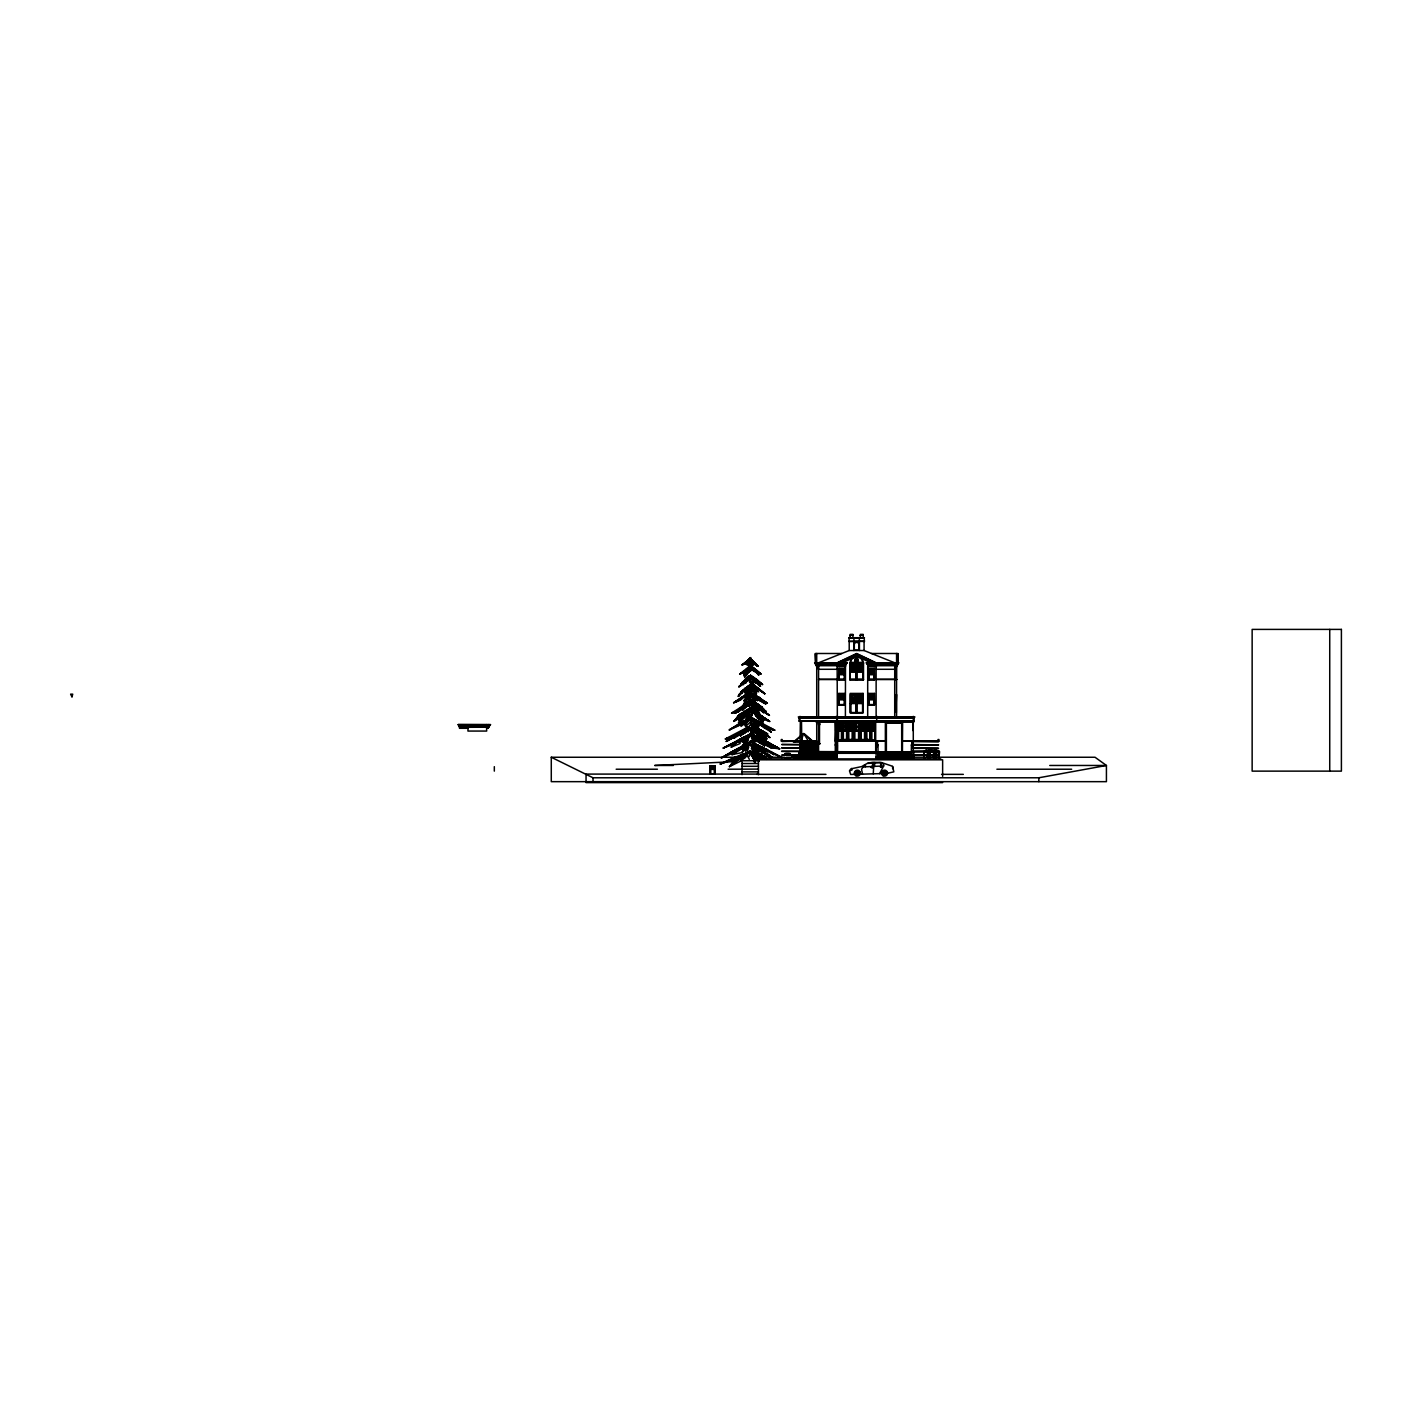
<?xml version="1.0" encoding="UTF-8"?>
<svg xmlns="http://www.w3.org/2000/svg" width="1412" height="1412" viewBox="0 0 1412 1412"><rect width="100%" height="100%" fill="white"/><g stroke="black" fill="none" stroke-linecap="round" stroke-linejoin="round"><path stroke-width="1.5" d="M859.114 697.563L859.308 695.092M860.667 697.563L860.667 695.092M860.843 697.563L860.843 695.092M929.202 757.82L929.325 750.602L929.767 756.073L928.725 755.879C927.666 748.872 930.332 753.884 929.802 757.626M934.126 750.549L934.921 756.55L934.232 750.302M934.868 756.55L934.938 755.367L935.979 758.526M934.673 755.879L935.521 755.967M934.868 755.438L935.909 755.967L935.309 752.225L934.126 752.314A7.642 1.094 -90 0 1 933.985 755.967L933.703 756.038M912.364 751.343L937.956 751.113L936.721 751.908L936.597 756.85A1.853 1.853 0 0 1 933.05 756.85C935.909 749.648 927.79 749.648 930.649 756.85A1.853 1.853 0 0 1 927.102 756.85C928.937 747.425 921.489 751.184 924.754 758.879M912.152 748.378L938.592 748.307L912.152 747.989M912.205 744.936L938.645 744.865L912.205 744.548M911.887 741.529L938.733 741.6L902.427 741.194M928.266 752.684L928.108 754.237L928.514 750.302M928.408 750.549L928.231 758.032L928.284 756.426M746.577 690.15L745.006 691.58L749.19 687.079L747.636 689.568L747.601 695.092L745.254 693.08L750.919 685.12L751.731 688.474L750.778 690.839L748.925 689.533L750.531 684.979L745.36 688.95L750.531 684.979M734.575 736.27L725.344 738.935L740.576 733.375L749.207 726.58L747.636 730.516L740.559 735.917L740.576 734.399L734.417 737.929L725.344 738.935L748.589 726.721L736.182 734.981L738.705 732.775L734.417 737.929M935.838 757.979L936.032 751.713A1.853 1.853 0 0 1 939.58 751.713L938.909 758.879L938.539 751.378L912.117 751.431M912.064 754.873L938.503 755.155L912.064 755.261M928.637 753.037L928.249 754.732M928.796 757.979L928.761 753.037M928.249 758.65L928.514 753.355L928.408 758.65M929.325 758.032L928.266 752.349M929.661 753.073L929.255 757.132L929.414 753.073L929.873 754.237M938.503 754.82L912.364 755.155M800.092 740.859L800.339 721.832L801.504 721.832L801.769 740.859M928.284 752.702L928.972 756.32M928.743 753.373L928.196 756.02L929.767 755.967M934.038 758.597L934.003 753.073L934.55 757.82M935.874 758.879L935.732 753.743M935.132 756.426L935.344 758.032L935.962 754.449M758.668 710.342L755.844 706.529L758.615 713.448L754.573 707.659L753.214 708.824L750.76 705.312L749.843 705.947L750.531 701.958L758.703 708.524L758.615 713.448L754.149 709.565L754.573 707.659L750.302 702.205L754.255 706.653L751.678 702.823M934.179 754.379L934.85 757.609L935.962 757.626L935.397 754.89M750.778 699.275L743.347 705.294L750.531 693.221L756.303 697.563L757.414 700.846L750.531 693.221L745.854 696.91L747.266 696.487L743.7 700.987L750.531 693.221L756.426 696.963L755.455 696.381M928.372 754.414L928.213 755.72M928.708 755.349L928.814 754.89M751.237 720.226L749.948 717.967M881.106 766.063L881.194 762.868M742.024 693.433L742.059 692.021M880.964 766.063L880.382 762.568L867.692 763.433M928.284 755.649L928.337 754.096M929.625 757.82L929.696 754.802M928.143 757.626L929.943 756.426L930.067 751.713A1.853 1.853 0 0 1 933.614 751.713L933.897 758.032L934.462 754.449M750.425 722.114L750.531 718.937L755.402 723.315L753.337 722.75L755.632 727.974L752.261 725.186L750.531 718.937L744.353 724.833L745.554 724.409L745.43 726.492L750.425 722.114L753.355 733.005L749.313 727.304L749.19 728.839L746.348 725.997M935.132 754.802L935.097 757.626M935.362 754.802L935.362 757.256M748.889 672.271L749.348 668.723L750.266 671.071L745.13 675.571L750.778 667.594L749.613 670.665L748.995 669.588L749.913 669.906M752.155 741.759L754.467 743.1L754.537 737.788L750.531 734.311L739.094 739.729C751.484 732.351 755.72 733.075 742.235 741.865L740.382 739.694L731.24 747.107L737.805 740.912L750.531 734.258L740.382 739.694L740.029 743.559L731.24 747.107L739.411 739.976L745.377 736.887L732.493 744.936L739.411 739.976M748.254 687.715L748.36 686.461L747.425 688.668L750.743 684.82L738.264 696.381L741 692.727M934.779 756.002L935.291 750.584M748.219 705.241L742.818 710.007L742.888 708.753L738.247 711.913L731.575 713.131L750.531 701.005L748.484 706.371L749.525 701.923M750.531 659.033L754.996 663.128C747.742 659.792 749.701 655.186 752.825 663.64L750.778 658.61L749.137 662.546L750.319 663.199L750.107 657.921M750.319 663.199L750.09 659.757L751.025 660.604M756.038 670.612L750.443 665.97L756.038 670.612L752.225 666.993M935.221 754.237L935.75 753.073L934.938 756.638M928.567 757.979L928.919 756.32M929.167 754.89L929.378 754.026L929.784 756.585M874.487 766.363L874.787 762.533M933.773 758.526L934.373 753.178M755.261 762.674L755.72 757.309L759.162 761.192L754.167 755.649M934.303 757.82L934.373 754.89M752.278 707.483L752.561 704.8M745.836 687.997L740.982 691.968L750.531 684.732L756.708 690.486L756.25 694.828L752.949 691.35L753.373 689.78L750.531 684.732L744.565 688.756L749.525 685.491M750.866 714.472L748.042 718.655L748.678 713.166L750.531 710.677L752.049 715.584L750.531 710.677L741.706 717.72L750.531 710.677M750.531 708.083L750.037 712.301L749.242 711.613L746.948 713.89L747.477 711.066L750.531 708.083L740.223 714.949M929.431 754.237L929.678 754.89M935.344 758.032L935.538 753.461M855.266 659.916L856.184 658.716M858.125 659.916L857.313 661.328L855.354 661.063L856.078 658.363L858.125 659.916L856.872 658.539M750.531 692.286L755.226 696.61L750.531 692.286L767.351 703.158L762.339 701.04L754.22 694.545L760.062 699.417M928.09 757.979L928.708 754.449M935.962 756.303L934.991 757.45M744.442 683.408L744.618 682.243M873.94 762.533L873.251 773.829M750.566 694.28L746.507 697.846L750.531 693.468L756.867 706.053L754.467 705.1L754.679 703.758M933.773 753.531L934.462 757.626M933.72 754.237L934.25 753.073M745.112 713.854C747.566 710.465 748.995 713.272 750.531 707.853L742.747 713.89L741.706 716.537L745.112 713.854L745.448 711.789M798.415 755.985L799.121 751.802M799.28 751.802L798.557 755.985L795.433 757.326L794.656 755.367M748.978 668.229L745.783 671.547L739.676 674.053L750.531 665.405L749.013 668.953L749.931 666.04M746.401 678.537L740.735 685.014L745.324 682.561L745.077 680.443L750.531 675.307L748.784 679.243L748.254 677.689L745.924 681.714L745.077 680.443L740.735 685.014L750.531 675.307L762.586 684.538C755.491 683.867 751.731 669.059 745.165 679.348L749.719 676.013M751.537 689.568L751.961 687.256M736.534 758.579L736.164 760.68L750.531 751.237L720.191 763.998L736.534 758.579L739.094 756.144L750.531 751.237L743.189 758.403L742.13 757.22M746.33 693.698L750.69 694.898L751.625 692.304L749.49 689.903L749.807 688.226M750.213 686.003L750.531 684.273L751.678 686.532L750.354 685.191M749.313 716.413L748.678 713.166L745.695 720.491L738.511 722.732L748.625 712.266M753.779 663.305L758.226 666.358L753.337 662.14L753.62 664.169L750.531 659.263L755.649 663.499L750.531 659.263L752.102 667.029L753.602 663.146L750.531 659.263L753.937 662.316L750.531 659.263L752.261 662.316M745.677 703.405L746.242 700.634M753.496 696.698L751.202 695.322L754.326 697.74L750.531 693.468L750.778 699.646L748.325 701.305L748.289 699.134L750.637 696.169L749.79 700.317L751.007 703.741L752.596 701.57M748.713 661.222L749.154 659.175M751.149 730.798L751.872 727.515M854.666 771.834L854.648 774.358M860.137 774.2L860.084 771.834M881.847 771.834L881.653 773.582M886.701 773.441L887.265 771.834M929.502 753.743L928.937 756.638M751.961 747.513L752.437 745.377L770.687 757.732L771.958 757.008L752.331 745.254M748.925 689.533L747.601 695.092L750.16 692.057L748.925 689.533L750.037 686.338M750.531 684.732L757.026 689.727L750.531 684.732L749.701 688.191L750.478 687.644L752.19 690.75L753.373 689.78L756.25 694.828L754.502 688.774L756.55 692.092M872.139 766.487L873.093 762.551M749.825 659.81L747.583 662.652L748.095 660.587M748.113 664.099L749.172 666.623L750.813 657.568L745.889 662.246L748.748 659.21L747.778 660.357C754.661 652.52 745.165 665.14 742.112 664.858L747.583 662.652M746.736 674.159L747.266 672.13L745.13 675.571M743.594 683.055L743.118 684.838L748.395 678.519L745.924 682.79C744.689 679.525 754.449 672.465 749.331 679.878L749.878 676.93M749.084 686.744L749.384 685.65M883.665 772.629L883.665 773.652M745.448 663.905L745.818 662.493M748.713 747.248L746.542 753.125L749.454 751.078M750.531 751.713L749.207 756.55L747.23 755.826L740.382 761.333L740.841 758.244L750.531 751.713L743.436 755.032M749.913 668.141L745.783 670.718L750.531 667.523L745.942 672.147L744.601 676.895L745.077 673.965M757.962 751.89L758.703 749.348M747.601 716.872L748.678 713.166L745.695 720.491L747.601 716.872L748.042 718.655M751.819 756.073L752.49 753.867L758.897 757.82L757.962 760.45L755.438 756.179L753.849 759.144L749.807 753.002M760.786 715.584L761.439 718.673L769.716 721.479L760.786 715.584L760.203 717.508L754.908 711.966L754.943 714.26L750.531 708.789L763.257 717.155L751.731 709.23L751.325 710.801M743.047 697.493L746.771 694.174L746.154 696.116L749.101 692.339L750.69 694.898M742.535 747.336L747.53 740.7L748.784 736.64L746.595 738.282M800.886 742.059L803.534 733.64M745.554 750.566L747.689 748.078L747.495 744.406L745.554 750.566L747.495 744.406L750.531 741.812L758.721 747.53L752.561 742.818L781.877 757.485L771.517 752.578M739.623 716.855L738.582 720.12L744.583 716.078M866.068 766.328L865.538 766.098M747.283 694.969L747.848 693.221M747.389 672.659L748.166 670.523M881.053 762.815L882.694 763.645A2.347 2.206 0 0 1 883.683 765.939L879.57 773.652M747.742 672.924L748.995 669.588M745.307 748.484L742.077 752.578L747.495 744.406L744 747.495L742.077 752.578L731.945 754.661C732.087 751.29 778.294 725.486 737.364 749.454L745.942 744.283L741.494 746.524M755.085 756.02L755.914 753.867L752.631 751.713L753.796 754.696L754.485 752.755L763.504 757.909L762.162 759.109L758.668 755.349M757.926 736.429L754.979 730.992L753.567 734.681L757.114 737.064M761.492 733.869L765.957 736.023L755.332 729.722L761.492 733.869L765.41 741.653L759.78 733.746L757.767 735.299L753.355 728.663L759.78 733.746L758.668 736.587L765.41 741.653L766.116 740.559L763.804 736.905M745.889 742.871L742.836 745.024L747.53 740.7L750.531 733.322L757.061 738.917L754.537 737.788M761.633 725.821L762.215 724.374L750.249 717.42L761.633 725.821L755.526 720.473M760.45 737.929L761.297 735.864M855.266 659.21L855.619 660.798M743.718 697.351L744.459 695.604M758.526 718.937L759.303 717.12M746.577 690.927L744.883 691.968L745.765 689.921M753.002 749.031L754.132 746.454M748.325 701.305L750.637 696.169M745.518 707.624L747.213 704.023M749.295 686.867L750.531 684.273L744.848 688.774L750.16 685.049M744.106 733.216L746.171 728.963M747.372 669.888L748.554 667.488M928.514 758.721L929.696 754.379M929.855 755.473L928.99 754.379L929.061 757.609M742.818 710.007L744.618 706.371M799.916 751.36L802.051 751.537M745.783 671.547L747.019 669.129M752.843 757.609L754.202 754.926M740.559 735.917L743.7 730.886L738.776 733.375M854.913 774.358L850.677 774.464L849.459 770.811L850.924 768.852L861.814 766.539L867.586 763.204L872.281 762.339L881.282 762.48L892.613 766.292L893.814 771.834L887.654 773.264M738.247 711.913L739.553 709.477M750.407 727.48L748.078 731.893L747.636 730.516M747.972 660.798L746.895 661.31L750.531 658.557L746.489 663.534L750.213 659.086M743.241 672.977L744.124 671.335M744.389 664.205L745.059 662.987M751.961 711.966L752.843 710.377L750.072 708.453L752.596 713.148L752.843 710.377L758.103 715.16L762.604 722.467L763.239 721.408L761.403 718.037M469.561 725.221L468.66 727.356M488.128 725.221L487.246 727.356M489.664 725.644L459.5 726.474L458.194 724.709M490.493 724.709L458.088 724.568L490.493 724.568L489.752 725.644L458.847 725.644M846.141 663.852L815.977 664.681L814.671 662.916M846.988 662.916L814.583 662.775L846.988 662.775L846.229 663.852L815.324 663.852M878.176 662.916L876.87 665.564M867.692 665.564L897.291 665.564L898.703 662.775L866.297 662.775L867.692 664.681L867.692 716.89M759.78 733.746L754.308 729.757L753.178 731.698L752.384 730.428M914.429 717.508L798.857 717.508M914.941 716.961L798.239 716.961M745.924 682.79L748.395 678.519M747.53 687.291L744.071 691.456L743.453 690.433L747.53 687.291L744.071 691.456M753.461 729.369L753.92 728.592L760.009 732.44L760.503 731.063L752.19 725.874M745.942 689.744L746.93 688.085M753.161 683.426L752.472 680.407L754.061 681.961L751.643 685.914L750.249 682.72L750.531 676.719L755.208 681.237L750.531 676.719L748.431 679.843L749.313 679.366L749.525 682.208L750.937 681.325L751.643 685.914L752.472 680.407L750.531 676.719M748.907 694.404L749.631 693.221M747.23 678.943L748.731 677.813L743.594 682.331L750.531 676.242L738.794 686.814L741.247 684.891M749.437 681.131L750.725 679.031M750.584 675.43L752.825 678.89L750.531 675.307L757.662 680.637L752.49 676.56M928.867 752.296L929.82 756.055L929.149 752.367M750.178 664.24L751.131 662.793L752.102 667.029L751.36 661.134M757.626 706.547L758.668 704.941L753.02 701.358L765.869 711.366L759.232 707.977L758.668 704.941M748.219 727.868L750.884 723.827M933.685 756.303L935.803 757.626L934.391 752.19M743.771 739.041L743.224 739.853L750.531 735.211L779.706 748.766L771.005 747.883L763.751 744.3L764.474 745.889L755.508 740.382L752.208 736.27M739.976 756.638L734.381 759.25L732.351 762.268L734.84 760.574L729.386 766.663L740.947 760.997L740.841 758.244L729.386 766.663L743.718 754.89M747.76 670.647L748.731 669.235M747.636 689.568L745.254 693.08L749.19 687.079L745.006 691.58M747.53 740.7L743.842 742.341L745.677 739.641M934.409 757.626L934.532 755.473M743.347 738.352L736.164 741.494L734.469 743.912L723.191 748.06L750.531 735.211L763.257 743.224L779.706 748.766L768.693 746.224L764.686 742.553L766.804 744.901L750.531 735.211L745.148 737.558M765.904 726.509L750.531 717.278L759.885 722.503L752.155 718.231L757.662 723.103L750.672 717.49L746.013 723.985L745.059 723.085L741.035 726.403L742.624 722.414L750.531 717.049L757.256 722.803L755.949 720.349L765.904 726.509L754.096 719.414L754.626 721.091M739.147 741.088L750.531 735.211L755.773 741.829L755.508 740.382M748.042 668.035L748.925 666.799M746.754 694.174L741.759 699.046L741.847 697.44L750.69 691.527M747.725 694.086L749.048 692.304M747.213 662.175L749.49 660.304L747.036 665.105L748.466 663.764M745.96 669.835L746.895 668.6M857.737 660.639L855.495 660.94M742.094 673.312L743.206 671.9M748.872 667.188L749.666 666.146M749.419 745.112L744.971 750.76L747.495 749.648M739.235 714.631L733.869 721.373L742.624 715.972L742.747 713.89L733.869 721.373L745.307 710.942L750.531 707.853L738.476 715.107L741.318 713.448M864.003 765.48L861.567 769.258L862.503 774.129M743.03 690.468L738.264 696.381L743.453 690.433M742.235 741.865L747.425 735.881M743.859 691.103L746.048 688.438M738.564 711.136L741.018 708.171M744.248 715.972L738.511 722.732L746.542 716.113M736.129 712.301L737.894 710.218M741.141 673.612L741.953 672.659M746.93 670.541L750.531 666.57M748.448 659.633L749.331 658.592M743.842 742.341L748.784 736.64M746.913 661.187L747.813 660.145M745.942 672.147L744.053 673.312L746.983 670.118M749.119 658.91L749.896 658.027M740.435 734.24L747.266 728.574M744.23 676.172L745.095 675.183M746.03 695.269L745.13 696.293L750.531 691.333L733.605 702.788L741.194 698.569L740.064 699.717L749.384 692.198M747.813 730.022L745.112 733.093L740.417 734.769M745.112 741.777L748.325 738.123M750.39 702.029L751.678 700.599M892.613 766.539L892.649 768.71M746.489 663.534L749.49 660.304M739.129 723.65L729.263 729.951L750.531 717.525L745.059 723.085M731.522 738.247L733.816 735.846M747.372 680.99L749.101 679.19M742.977 715.549L738.582 720.12L743.577 712.848L740.929 715.513M734.328 712.636L735.67 711.26M796.95 758.879L799.88 756.055M739.094 718.479L741.088 716.466M741.847 684.132L743.083 682.878M744.653 681.431L738.794 686.814L745.642 681.449M856.872 772.258L856.872 774.023M739.058 749.666L744.265 747.76L750.531 742.994L736.711 749.543L732.969 752.596L741.512 747.266M747.778 703L745.818 704.923L750.531 701.005L741.494 709.353L742.941 708.453M742.271 707.447L744.265 705.541M794.444 742.059L803.322 733.64L793.385 742.059L817.301 742.077M738.652 695.481L739.976 694.245M747.336 703.688L749.066 702.082M743.594 682.331L747.848 678.572M741.194 731.963L734.664 737.152M745.448 671.724L748.519 669.553L743.683 675.13L745.554 673.559M729.069 738.511L730.816 736.94M744.883 691.968L748.342 688.897L748.607 691.615M740.064 699.717L743.859 696.363M743.965 682.031L746.683 679.613M736.87 701.552L739.464 699.293M746.454 704.041L738.758 710.36L731.575 713.131L742.941 707.906L739.553 710.536L735.299 713.148L750.531 700.299L749.137 705.576L745.712 706.741M747.848 743.224L750.602 740.859M740.823 684.538L742.077 683.461M747.601 743.4L731.945 754.661L744 747.495M740.576 686.003L743.471 683.514M744.053 673.312L748.519 669.553M740.876 684.22L742.8 682.614M741.6 692.233L739.235 694.21L747.248 687.238L743.259 689.974M747.266 664.028L748.325 663.163M730.18 744.601L738.352 740.206L731.857 744.53L735.511 742.8M744 730.11L746.877 727.762M740.718 692.639L742.324 691.35M735.828 701.958L738.247 700.017M741.706 717.72L747.495 713.095L744.353 714.931M739.323 732.916L742.253 730.604M740.947 683.849L743.33 681.996M734.946 702.276L736.605 700.987M744.424 673.877L745.748 672.853M742.235 682.261L745.783 679.507M744.318 680.39L747.866 677.672M735.564 719.255L739.641 716.113M753.796 712.848L756.338 716.519L758.103 715.16L757.079 717.684L762.604 722.467L759.55 715.249L750.531 708.312L759.727 713.307L757.414 712.336M742.553 706L735.299 713.148L750.531 700.299L742.553 706L745.642 704.058M750.531 742.994L733.428 751.096L748.819 743.912M748.289 678.06L749.578 677.089M730.692 739.164L735.193 735.758L726.227 741.424L735.281 736.534M740.982 691.968L747.248 687.238M754.979 730.992L752.261 733.022L749.843 730.11M732.987 728.257L735.97 726.174M736.693 726.58L742.624 722.414L729.263 729.951L741.035 724.621M741 714.472L745.571 711.277M737.894 740.47L745.377 736.887L734.24 742.941L741.882 738.441M737.805 716.431L743.506 712.583M745.377 698.569L748.113 696.751M737.399 716.625L742.235 713.431M737.364 749.454L740.912 747.16M735.193 735.67L726.227 741.424L735.158 736.693M730.957 764.333L736.605 760.733M736.693 734.805L744 730.18M737.135 734.328L733.869 736.27L737.364 734.364M738.617 742.13L750.531 735.211M750.037 734.505L747.301 736.076L750.531 733.322L778.436 748.078L765.392 742.341L763.839 739.835L750.531 733.322L750.549 736.623M734.187 750.513L721.303 757.909L735.423 752.172L736.711 749.543L721.303 757.909L742.059 746.207M734.24 742.941L737.805 740.912M741.406 724.127L747.266 720.844M725.344 755.579L731.751 752.014M730.745 752.49L738.776 748.06M726.703 746.313L730.798 744.124M733.04 761.227L741.459 756.744M739.306 723.526L750.531 717.525M742.253 721.92L743.647 721.179M725.38 762.286L729.686 760.062M730.516 760.574L750.531 751.237M736.164 741.494L723.191 748.06L734.258 742.571M740.382 739.694L746.348 736.764L747.23 738.935M837.139 662.775L856.643 653.491L876.128 662.775M837.898 662.775L856.643 653.862L875.387 662.775M840.052 662.775L856.643 654.886L873.216 662.775M840.811 662.775L856.643 655.239L872.457 662.775M842.54 662.775L856.643 656.068L870.745 662.775M733.075 759.868L734.381 759.25M734.717 757.467L742.447 754.326M818.572 662.775L849.212 650.526L864.073 650.526L894.714 662.775L894.714 716.872M735.193 742.041L743.736 738.705M737.117 758.015L745.518 754.802M929.784 755.985L929.255 754.926M551.28 757.256L593.022 777.783L1038.844 777.783L1106.426 765.463L1106.426 781.666L551.28 781.666L551.28 757.256L736.676 757.256M850.006 770.599L851.948 769.999L851.665 768.393M732.722 761.703L654.709 765.463L673.365 765.463M862.661 766.945L883.683 765.939M859.149 774.235L882.465 773.564M864.444 637.712L848.841 637.712L864.444 637.995M864.444 641.154L848.841 641.419L864.444 641.419L864.162 637.712M841.781 653.491L815.324 653.491L815.324 662.775M871.486 653.491L897.961 653.491L897.961 662.775M815.324 653.862L815.783 662.775M897.961 653.862L897.485 662.775M849.759 663.146L863.509 663.146M866.297 662.916L898.703 662.916M815.006 663.428L846.653 663.34M866.721 663.428L898.279 663.428M849.953 663.887L863.314 663.887M867.039 663.852L897.944 663.852M815.659 664.275L845.912 664.275M867.374 664.275L897.626 664.275M867.692 664.681L897.291 664.681M815.977 665.387L845.576 665.387M867.692 665.387L897.291 665.387M845.576 665.564L815.977 665.564L816.065 664.681M816.542 666.499L818.395 666.499M845.576 666.499L836.963 666.499L836.963 665.564M867.692 666.499L876.305 666.499L876.305 665.564M894.89 666.499L896.744 666.499M868.521 668.353L874.469 668.353L874.646 679.86L868.345 679.86L868.521 668.353L868.715 679.86M850.695 668.97L855.531 668.97M857.755 668.97L862.573 668.97M837.139 669.288L818.395 669.288L818.395 665.564M850.695 669.164L855.531 669.164M857.755 669.164L862.573 669.164M876.128 669.288L894.89 669.288L894.89 665.564M838.993 669.464L844.57 669.464M868.715 669.464L874.275 669.464M849.953 671.883L856.078 671.883M857.19 671.883L863.314 671.883M895.826 671.883L896.849 662.775M839.558 672.677L844.005 672.677M869.262 672.677L873.728 672.677M839.558 672.871L844.005 672.871M869.262 672.871L873.728 672.871M838.993 674.671L844.57 674.671M868.715 674.671L874.275 674.671M818.572 679.313L837.139 679.313M850.324 679.313L855.901 679.313L855.901 671.883M857.384 679.313L862.944 679.313L862.944 671.883M876.128 679.313L894.714 679.313M818.572 679.49L837.139 679.49M838.622 679.49L844.941 679.49M849.759 679.49L863.509 679.49M868.345 679.49L874.646 679.49M876.128 679.49L894.714 679.49M895.455 679.49L896.938 679.49L895.455 679.86M838.816 693.416L844.817 693.416L844.941 704.941L838.622 704.941L838.816 693.416L838.993 704.941M838.993 694.527L844.57 694.527L844.57 704.941M896.567 694.527L896.196 703.547M850.959 694.986L855.637 694.986L855.637 703.105L850.959 703.105L850.959 694.986L850.959 703.105M839.558 696.328L844.005 696.328M869.262 696.328L873.728 696.328M839.558 696.522L844.005 696.522M869.262 696.522L873.728 696.522M71.994 696.751L72.736 694.157L70.6 694.157L71.994 696.928M851.136 697.616L855.443 697.81M838.993 699.734L844.57 699.734M868.715 699.734L874.275 699.734M851.136 700.458L855.443 700.264M857.755 700.511L862.202 700.317M850.501 703.547L856.078 703.547M857.19 703.547L862.767 703.547M838.622 704.57L844.941 704.57M868.345 704.57L874.646 704.57M799.192 718.214L914.093 718.214M799.192 721.002L914.093 721.002M914.199 721.267L799.068 721.267L799.192 717.931M800.163 721.461L801.681 721.461M835.092 722.397L836.451 722.397M838.904 722.573L841.464 722.573M846.335 722.573L846.423 730.657L843.158 730.657L843.158 722.573L846.635 722.573M848.594 722.573L852.407 722.573M866.633 722.573L870.11 722.573L870.11 730.657L866.633 730.657M871.822 722.573L874.363 722.573M885.465 722.397L902.427 722.397M913.087 722.573L913.087 730.657M841.34 722.767L839.169 722.767L839.169 730.463L841.34 730.463M843.423 722.767L846.476 722.767M848.824 722.767L852.23 722.767M858.355 722.767L854.913 722.767L854.913 730.463L858.355 730.463M861.055 722.767L864.444 722.767L864.338 730.463L860.879 730.463M866.792 722.767L869.845 722.767M871.945 722.767L874.099 722.767L874.099 730.463L871.945 730.463M819.878 723.879L818.201 723.879L819.878 724.056M458.512 725.221L490.176 725.133M818.572 725.168L819.507 725.168M459.165 726.05L489.417 726.05M839.169 726.527L841.34 726.527M843.423 726.527L846.476 726.527M848.824 726.527L852.23 726.527M854.913 726.527L858.355 726.527M861.055 726.527L864.444 726.527M866.792 726.527L869.845 726.527M871.945 726.527L874.099 726.527M839.169 726.703L841.34 726.703M843.423 726.703L846.476 726.703M848.824 726.703L852.23 726.703M854.913 726.703L858.355 726.703M861.055 726.703L864.444 726.703M866.792 726.703L869.845 726.703M871.945 726.703L874.099 726.703M459.5 727.162L489.099 727.162L459.5 727.356M468.113 728.292L459.5 728.292L459.588 726.474M486.681 728.292L488.534 727.356M843.264 730.463L846.476 730.463M848.647 730.463L852.23 730.463M866.633 730.463L869.845 730.463M838.904 730.657L841.464 730.657M848.594 730.657L852.407 730.657M871.822 730.657L874.363 730.657L874.222 722.573M841.834 731.028L838.675 731.028L838.675 722.203L838.534 739.853L841.834 739.853M842.858 731.028L846.953 731.028M848.241 731.028L852.76 731.028M854.366 731.028L858.92 731.028M860.508 731.028L865.026 731.028M870.41 731.028L866.333 731.028L866.438 739.853L870.516 739.853L870.41 722.203M871.451 731.028L874.593 731.028M803.163 733.64L804.081 733.64M818.766 734.558L819.313 743.559M781.207 739.517L782.266 739.517M846.635 739.482L843.37 739.482L843.37 731.028M852.407 739.482L848.7 739.482L848.7 731.028M866.633 739.482L869.898 739.482L869.898 731.028M937.939 739.517L939.015 739.517M835.286 739.853L836.028 722.203M846.953 739.853L842.752 739.853L842.858 722.203M871.451 739.853L874.752 739.853L874.752 722.203M885.642 740.735L834.827 740.735L885.642 741.194M902.427 740.735L913.74 741.194M780.836 740.859L816.524 741.106M912.24 741.106L939.386 740.859M795.027 741.212L781.966 741.547M799.81 741.141L802.051 741.141M810.259 741.212L816.789 741.212M816.789 741.6L781.736 741.159M835.745 741.529L836.681 741.529M876.605 741.529L877.523 741.529M800.463 741.882L817.301 741.706M836.31 741.847L836.486 755.243M877.152 741.847L876.976 746.877M912.258 741.847L912.434 746.877M819.878 743.559L818.201 743.93L819.878 743.93M816.56 744.512L781.701 744.512L816.56 744.901M799.81 744.954L802.051 745.236M835.092 744.954L837.334 745.236M875.952 744.954L878.176 745.236M911.234 744.954L913.458 745.236M801.398 745.889L800.463 746.048L800.463 741.371M835.745 745.889L836.681 746.048L836.681 741.371M876.605 745.889L877.523 746.048L877.523 741.371M911.887 745.889L912.805 746.048L912.805 741.371M816.56 747.936L781.648 747.919L816.56 748.325M928.496 750.196L930.031 750.196M934.497 750.196L936.015 750.196M925.813 750.302L936.968 750.302M800.657 750.796L800.657 755.243M817.301 750.796L801.681 750.796L817.301 750.99M925.813 750.549L936.968 750.549M781.613 751.325L816.56 751.343M876.217 751.908L781.613 751.378M877.682 751.908L911.269 751.908M912.117 751.819L938.539 751.819M799.81 752.102L876.217 752.102M878.37 752.102L911.269 752.102M785.107 753.426L790.085 753.426M799.81 753.302L876.128 753.302M878.035 753.302L911.375 753.302M934.197 753.355L934.532 756.585M786.043 753.602L789.149 753.602M799.81 753.496L837.334 753.496M878.035 753.496L911.375 753.496M784.79 753.92L790.402 753.92M800.004 754.237L837.139 754.237M878.317 754.237L911.093 754.237M784.79 754.502L790.402 754.502M799.157 754.767L781.736 755.085L799.157 755.155M799.81 754.696L837.334 754.89M878.035 754.696L911.375 754.696M791.567 755.367L800.269 755.367M791.567 755.967L837.334 756.091M878.035 756.091L911.375 756.091M934.673 755.985L935.909 755.967M799.81 756.285L837.334 756.285M878.035 756.285L911.375 756.285M936.032 756.585L935.909 755.649M760.715 757.256L765.075 757.256M769.452 757.256L784.737 757.256M786.219 757.291L797.851 757.256M799.81 757.203L802.051 757.203M835.092 757.203L837.334 757.203M875.952 757.203L878.176 757.203M911.234 757.203L1095.041 757.256L1106.426 765.463L1049.751 765.463M795.433 757.326L794.885 755.967M837.334 757.485L799.439 757.326L799.121 755.967M875.952 757.485L913.458 757.485M799.81 757.679L837.334 757.679M875.952 757.679L913.458 757.203M928.655 757.626L928.355 754.714L928.249 756.461M785.354 758.332L789.837 758.332M928.567 758.368L928.231 754.026M786.219 758.491L789.149 758.491M760.309 758.879L940.78 758.879M758.862 760.733L742.041 760.733L742.041 774.658M742.041 763.521L758.438 763.521M710.395 774.147L710.395 765.692L714.631 765.798L714.631 774.147M710.395 765.851L714.631 765.851M742.041 766.31L758.438 766.31M710.395 767.21L714.631 767.21M710.395 767.881L714.631 767.881M616.162 769.222L657.427 769.222M728.115 769.222L758.438 769.099M996.89 769.222L1071.673 769.222M742.041 771.87L758.438 771.87M758.05 774.094L586.051 774.094L586.051 782.601L942.634 782.601M756.867 774.358L825.967 774.358M941.557 774.358L963.337 774.358M934.126 752.19L934.391 752.331A7.642 1.094 90 0 1 934.232 755.967L933.897 754.026L934.144 756.038M756.55 721.814L764.898 727.039L763.486 725.609L769.646 729.051L774.782 730.145L750.531 717.049L762.515 724.638L774.782 730.145L764.986 727.392L762.833 724.091L763.433 726.156L755.949 720.349L769.063 729.369L765.286 726.721M884.547 772.117L885.571 773.141L884.036 774.023M928.708 757.45L927.666 751.713A1.853 1.853 0 0 0 924.119 751.713L924.048 758.879M761.209 755.138L766.257 757.75L757.026 753.867L767.616 759.109L752.49 751.537L764.598 756.32L751.89 750.919M751.908 670.135L750.266 671.071M750.531 717.755L758.35 722.873L750.531 717.755L758.491 727.939L752.543 720.314L758.862 726.05L756.479 724.162M756.108 747.566L758.297 748.395L752.084 744.636M758.597 754.908L755.685 749.948L759.338 751.431L754.767 747.866M752.278 752.772L760.697 757.344L752.137 752.261M762.674 711.189L769.434 715.39L750.531 701.958L769.434 715.39L753.496 703.917M758.262 745.942L755.508 744.036L781.877 757.485L753.178 742.994L755.702 744.618M760.538 749.49L763.786 751.007L751.837 744.706M757.026 753.867L766.928 758.632M752.737 699.611L755.085 700.74L751.766 696.222L756.867 706.053L750.778 699.646M757.397 707.024L758.95 707.783L750.531 701.958L761.315 710.077L758.703 708.524M757.679 746.366L767.757 751.749L765.869 749.401M753.69 728.31L757.132 729.986M763.698 731.575L756.973 728.257L767.846 733.975L752.19 725.662M758.403 736.57L765.092 741.318L759.974 739.659L750.531 733.322L778.436 748.078L772.788 745.095M752.419 753.743L761.262 758.103M756.761 756.25L762.356 759.038M752.014 753.231L762.992 758.756M753.337 727.657L761.315 732.528M752.296 742.871L768.357 750.955L766.91 749.225M763.257 717.155L759.55 715.249M756.514 747.725L765.18 752.278M761.156 750.513L769.84 755.067M766.134 753.937L771.958 757.008M764.616 740.753L770.228 743.736L767.493 742.094M759.444 697.157L761.368 699.946L767.351 703.158L753.249 693.733M756.691 755.561L755.914 753.867L763.504 757.909M768.357 750.955L757.803 745.148M754.026 726.756L762.798 731.54L761.315 730.586M757.45 699.417L765.939 704.076L756.303 697.563L760.574 701.129M761.121 746.63L767.846 750.372M763.045 748.978L757.238 745.13L774.041 754.802L770.652 751.819M753.602 663.146L753.461 662.157L755.42 664.434M760.468 714.719L754.485 711.348L764.157 719.908L760.468 717.402M767.069 754.714L771.552 757.256M750.531 752.649L761.615 759.038M764.598 718.32L750.531 708.789L769.716 721.479L761.35 716.06M768.357 755.791L771.217 757.45M754.52 755.191L759.268 757.962L757.503 755.967M762.092 735.034L765.216 736.87M758.244 704.464L756.497 703.423L762.268 707.43L754.432 702.223L765.869 711.366L754.432 702.223L762.268 707.43M765.957 736.023L755.332 729.722L763.31 734.752L767.14 738.97L762.674 736.199M750.531 744.159L770.687 757.732L761.527 755.402L762.198 751.572L760.168 754.043L755.773 749.737L755.349 747.672L754.026 750.549L749.878 744.495M752.949 701.27L759.55 705.294M754.573 695.657L757.52 697.422M768.34 742.288L774.094 745.783M758.809 698.64L760.556 699.717L750.531 693.221L752.684 696.857M757.238 745.13L767.757 751.749M756.708 690.486L758.756 691.774L755.791 689.127M760.009 716.325L762.604 717.967M754.661 695.922L758.615 698.446M750.531 682.614L764.739 693.769L750.531 682.614L757.979 688.562L754.643 685.244M761.562 738.388L768.322 742.712M753.461 668.688L752.949 667.576L760.927 674.106L750.531 665.864M770.37 728.168L772.664 729.704M754.061 681.961L755.773 683.126L753.99 680.708M749.49 689.903L751.643 691.35L751.431 689.797M766.698 719.538L768.869 720.985M765.057 718.461L768.322 720.667M750.884 694.457L752.649 695.657M752.896 696.063L757.185 698.993M763.857 717.684L767.669 720.297M751.961 709.759L758.844 714.525M764.016 725.591L766.539 727.339M751.661 723.015L754.785 725.186M755.438 705.4L761.033 709.301M767.952 727.092L771.27 729.404M773.794 746.771L776.123 748.395M756.002 680.054L757.75 681.396L750.531 676.013L760.503 686.144L757.309 681.078M766.557 734.099L760.468 729.81L769.84 737.541L760.997 733.375L760.503 731.063L769.84 737.541L764.651 732.104M765.127 733.658L768.199 735.811M776.123 754.59L778.647 756.391M753.408 668.37L756.92 671.212L752.914 667.594L760.927 674.106L756.091 669.641M751.678 683.743L764.739 693.769L757.767 688.209M754.89 704.87L761.439 709.724L760.274 708.471M754.026 705.753L759.727 710.324L759.25 708.542M756.814 706.247L761.439 709.724M752.102 703L753.832 704.288M756.444 681.308L753.02 677.248L756.444 681.308L753.02 677.248L762.586 684.538L756.938 679.507M768.199 729.298L771.27 731.998L762.868 727.056L762.215 724.374L771.27 731.998L762.727 724.48M759.903 698.605L754.449 694.492L755.808 696.081M750.531 676.013L760.503 686.144L755.191 681.996L753.584 678.995M752.737 678.113L758.156 682.437M759.197 737.558L762.286 739.923M753.443 661.469L752.19 660.516L754.996 663.128M770.546 745.677L773.776 748.166M753.214 668.917L756.108 671.177M750.531 666.817L757.767 672.5L750.531 666.817L754.573 671.706L751.731 669.588L750.531 666.817L757.344 672.783M752.614 661.045L758.226 666.358L751.625 660.022M753.849 701.34L755.791 702.894M766.169 726.28L769.646 729.051M764.016 738.864L766.116 740.559M757.662 680.637L753.408 677.195L754.785 678.484M759.85 722.962L764.898 727.039M755.773 720.367L760.733 724.427M754.573 755.632L757.873 758.332M761.103 700.811L763.239 702.594M758.95 705.047L763.839 709.159L759.885 705.753M813.894 742.059L803.993 733.64L812.835 742.059M752.861 736.411L755.243 738.458M751.731 688.474L750.037 687.044L750.778 690.839M758.615 697.863L762.339 701.04L758.491 697.228M766.257 727.392L770.37 730.922M757.097 708.012L754.343 704.835L763.804 712.936L762.286 710.589M760.433 740.347L763.221 742.783M759.638 689.48L762.551 692.021M750.054 660.339L751.113 661.275M755.296 669.729L752.914 667.594L756.92 671.212M761.509 719.873L763.239 721.408M757.962 721.885L761.827 725.327M754.626 704.976L758.05 708.065M758.862 726.05L752.543 720.314L758.491 727.939M756.232 686.585L759.638 689.691M751.572 661.081L753.69 663.04M754.89 737.47L757.556 739.941M752.014 662.352L751.749 660.534L757.273 666.164L752.772 662.669M768.252 750.619L770.334 752.578M757.079 682.243L759.497 684.555M770.917 751.431L773.282 753.69M751.308 748.678L758.173 755.243M751.837 737.876L754.414 740.382M935.521 753.073L936.138 754.802M755.879 670.065L758.226 672.412L755.685 669.641M754.343 704.835L759.727 710.324M756.761 672.553L758.032 673.895M762.727 710.324L764.333 712.019M768.181 744.883L771.005 747.883M755.914 753.867L760.062 758.262M755.72 680.019L758.191 682.667L755.897 679.507M753.673 687.362L756.214 690.097M765.781 712.919L767.122 714.366M760.433 741.459L764.474 745.889M755.773 664.24L756.814 665.387M749.137 663.64L749.966 664.558M754.979 685.897L756.444 687.538M756.091 738.723L759.991 743.136M755.685 749.948L757.909 752.49M749.137 662.546L750.231 663.834L749.172 666.623L748.166 662.546M765.392 758.138L766.398 759.356M754.132 662.316L757.273 666.164L754.696 662.846M751.466 662.069L753.196 664.187M754.785 670.118L758.756 675.024L754.82 670.929L758.756 675.024L756.514 671.477M757.767 735.299L754.308 729.757M752.19 702.117L754.467 705.1M792.679 755.967L794.885 758.879M792.538 755.967L794.744 758.879M755.949 721.708L757.45 723.703M752.119 697.457L754.273 700.352M757.22 709.971L758.65 711.895M751.766 696.222L755.085 700.74M929.414 753.302L929.573 756.038L929.431 753.461M928.319 753.302L928.549 754.237M755.526 727.939L757.697 730.975M752.543 718.196L753.814 720.049M759.144 721.991L760.574 724.179M755.367 691.792L756.408 693.451M803.816 733.64L808.952 742.059M756.303 731.204L758.456 734.769M751.537 738.229L754.467 743.1M835.427 663.428L836.398 665.564M816.948 663.428L817.83 665.564M760.768 709.565L761.615 711.101M747.725 756.444L749.313 759.321M754.326 719.22L755.544 721.426M754.52 713.095L756.338 716.519M752.437 718.426L753.161 719.873M913.37 751.36L913.458 753.496M751.731 664.046L752.578 665.811M752.667 668.864L753.567 670.735M746.154 673.418L746.666 674.495M752.596 679.101L753.69 681.608M935.344 754.026L935.309 758.332M864.568 765.127L865.185 766.822M798.945 755.967L799.951 758.879L799.81 740.859M798.115 755.967L799.121 758.879M752.825 663.64L751.749 660.534L753.973 664.681L753.161 662.299M748.837 676.895L749.295 678.289M757.361 732.987L758.385 736.499M753.002 756.903L754.573 762.568M836.698 717.931L836.292 716.361M752.067 683.161L752.402 684.661M928.249 758.879L928.108 757.82M764.651 726.421L765.075 728.363M752.208 709.901L752.561 711.648M746.701 678.907L746.966 680.319M748.183 697.51L748.801 700.881M934.479 753.531L934.638 754.802M744.212 755.967L744.601 758.42M757.714 713.554L758.032 715.602M749.631 676.154L749.807 677.336M935.538 756.126L934.868 752.225L935.326 756.055M749.719 661.151L749.913 662.987M748.113 696.998L748.289 699.134M935.662 756.144L935.697 758.721M753.69 710.889L753.743 712.954M754.873 723.35L754.908 728.486M862.573 703.547L862.573 712.354M850.695 703.547L850.695 712.354M1329.733 629.399L1329.733 771.128M1038.844 777.783L1038.844 781.666M942.634 776.388L942.634 759.815L758.438 759.815L758.438 774.658M928.637 755.614L928.849 757.626M914.093 717.931L914.093 721.144M913.74 721.267L913.74 722.203L816.242 722.203L816.242 721.267M913.652 751.731L913.652 758.879M913.282 716.361L913.282 758.879M912.258 741.706L912.258 746.877M911.887 741.371L911.887 746.048M911.411 744.954L911.234 757.485M902.621 722.203L902.427 751.908M901.686 751.908L901.686 723.138L886.383 723.138L886.383 751.908M896.567 653.491L896.567 662.775M896.567 663.887L896.567 716.943M896.373 663.887L896.373 679.86M896.373 694.527L896.373 712.548M885.642 722.203L885.642 751.908M885.465 722.203L885.465 751.908M877.999 744.954L877.999 757.485M877.152 741.706L877.152 746.877M876.976 716.361L876.587 721.267M876.605 741.371L876.605 746.048M876.128 664.84L876.128 716.89M876.128 744.954L876.128 758.879M875.687 721.267L875.687 751.908M874.275 668.353L874.275 679.86M874.275 704.941L874.275 694.527L868.715 694.527L868.715 704.941M874.099 674.671L874.099 679.313L868.892 679.313L868.892 674.671M874.099 699.734L874.099 704.376M873.728 674.106L873.728 670.029L869.262 670.029L869.262 674.106M872.175 670.029L872.369 674.106M872.175 695.092L872.175 699.169M871.875 722.203L871.875 739.853M871.733 722.203L871.733 731.028M870.816 670.029L870.622 674.106M870.622 695.092L870.816 699.169M870.216 731.028L870.216 739.853M870.004 722.573L870.004 730.657M868.892 699.734L868.892 704.376M868.433 665.564L868.433 666.499M868.504 722.767L868.504 730.463M866.95 722.573L866.844 730.657M866.739 722.203L866.739 739.853M864.921 739.853L865.026 722.203L865.079 739.853L860.508 739.853L860.508 722.203M864.515 731.028L864.568 739.482L860.879 739.482L860.932 731.028M864.073 641.419L864.073 650.526M863.509 637.995L860.173 637.712M863.226 637.995L863.138 634.376L860.349 634.376L860.349 637.712M863.138 663.146L863.138 662.775A6.495 6.495 0 0 0 856.643 656.28A6.495 6.495 0 0 0 850.148 662.775L850.148 663.146M863.138 663.887L863.138 679.86M862.785 722.767L862.714 730.463L862.608 722.767M861.091 664.452L861.091 671.318M860.914 664.452L860.914 671.318M860.843 697.757L860.667 702.982M860.685 722.203L860.738 739.853M859.326 637.712L859.326 641.154M859.431 641.419L859.431 650.526M859.431 664.452L859.237 671.318M859.308 697.757L859.308 702.982M859.114 697.757L859.114 702.982M858.92 722.203L858.92 739.853L854.366 739.853L854.366 722.203M858.549 731.028L858.549 739.482L854.737 739.482L854.737 731.028M857.19 663.887L857.19 679.86M857.19 694.527L857.19 712.548M856.537 722.767L856.537 730.463M856.078 663.887L856.078 679.86M856.078 694.527L856.078 712.548M855.884 703.547L855.884 712.354M855.443 695.163L855.443 702.911M853.942 637.712L853.942 641.154M854.031 664.452L854.031 671.318M854.136 695.163L853.942 702.911M853.854 641.419L853.854 650.526M853.854 664.452L853.854 671.318M853.113 637.712L849.759 637.995M852.919 637.712L852.919 634.376L850.148 634.376L850.042 637.995M852.76 722.203L852.76 739.853L848.188 739.853L848.241 722.203L848.4 739.853M852.46 695.163L852.46 702.911M852.548 722.203L852.548 739.853M852.371 664.452L852.371 671.318M852.248 722.573L852.301 730.657M852.354 731.028L852.354 739.482M850.677 722.767L850.677 730.463M850.501 722.767L850.501 730.463M850.148 663.887L850.148 679.86M849.212 641.419L849.212 650.526M849.124 637.712L849.124 641.154M848.93 722.767L848.93 730.463M848.753 722.573L848.753 730.657M846.847 731.028L846.847 739.853M846.635 722.203L846.529 739.853M845.488 664.681L845.4 716.89M844.853 665.564L844.853 666.499M844.782 722.767L844.923 730.463M844.57 668.353L844.57 679.86M844.376 674.671L844.376 679.313L839.187 679.313L839.187 674.671M844.376 699.734L844.376 704.376M844.005 674.106L844.005 670.029L839.558 670.029L839.558 674.106M843.264 722.573L843.264 730.657M843.07 731.028L843.07 739.853M842.646 670.029L842.646 674.106M842.646 695.092L842.47 699.169M841.552 731.028L841.552 722.203L841.393 739.853M840.917 670.029L841.093 674.106M841.093 695.092L840.917 699.169M840.193 722.767L840.317 730.463M839.187 699.734L839.187 704.376M838.993 668.353L838.993 679.86M839.063 722.573L839.063 730.657M837.581 721.267L837.581 751.908M837.139 664.84L837.369 722.203M837.334 744.954L837.139 758.879M836.751 717.931L836.698 721.267M836.451 722.203L836.486 755.42M835.657 722.573L835.657 730.657M835.833 739.853L835.463 722.203M835.745 741.371L835.745 746.048M835.286 721.267L835.286 757.485M834.827 721.267L834.827 722.203M819.507 724.056L819.507 743.93M818.942 725.168L818.942 734.558M818.572 664.84L818.572 716.872M818.572 721.267L818.572 751.908M818.113 721.267L818.113 722.203M816.807 742.165L816.807 750.707M816.718 653.491L816.718 716.943M816.718 721.267L816.718 751.908M815.695 742.165L815.871 750.707M814.759 742.165L814.759 750.707M814.018 742.165L814.018 750.707M813.841 742.165L813.841 750.707M812.165 742.165L812.165 750.707M811.971 742.165L811.971 750.707M811.229 742.165L811.229 750.707M811.053 742.165L811.053 750.707M810.312 742.165L810.117 750.707M809.2 742.165L809.2 750.707M808.458 742.165L808.458 750.707M807.523 742.165L807.523 750.707M807.329 742.165L807.329 750.707M806.587 742.165L806.587 750.707M806.411 742.165L806.411 750.707M805.67 742.165L805.67 750.707M805.475 742.165L805.475 750.707M804.734 742.165L804.734 750.707M804.558 742.165L804.558 750.707M803.816 742.165L803.622 750.707M802.687 742.165L802.687 750.707M802.228 751.731L802.228 755.296M802.051 740.859L801.857 757.485M801.398 741.371L801.398 746.048M801.028 741.706L801.028 755.173M800.833 741.706L800.657 755.42M800.004 716.361L800.004 721.267M799.633 751.731L799.633 758.879M715.107 765.692L715.107 774.147M709.918 765.692L709.918 774.147M593.022 777.783L593.022 781.666M494.324 766.663L494.324 771.128M488.358 724.568L488.358 728.292M486.505 724.568L486.681 731.063L467.937 731.063L468.113 727.356M460.224 727.356L460.224 728.292M934.356 755.967A7.642 1.094 -90 0 0 934.462 752.349L933.985 752.349A7.642 1.094 90 0 1 933.861 755.967M857.561 694.916L857.561 703.176L862.397 703.176L862.397 694.898L857.561 694.916M857.755 695.092L857.755 697.563L862.202 697.563L862.202 695.092L857.755 695.092M753.796 727.427L753.355 733.005L752.261 725.186L753.796 727.427M750.531 665.405L744.018 671.812L739.676 674.053L746.013 670.188L750.531 665.405M851.118 660.128L850.606 662.404L862.679 662.404L862.15 660.128A6.125 6.125 0 0 0 851.118 660.128M856.325 772.523C856.572 777.377 860.649 770.317 856.325 772.523M883.488 772.523C883.753 777.377 887.83 770.317 883.488 772.523M741.847 697.44L740.7 700.07L733.605 702.788L741.847 697.44M746.719 672.147L744.601 676.895L747.389 673.648L746.719 672.147M745.518 700.405L743.347 705.294L746.824 698.64L745.518 700.405M746.648 661.328L742.112 664.858L746.648 661.328M871.063 767.369L872.722 767.651L871.063 767.369M880.4 766.857L882.059 767.157L880.4 766.857M734.364 757.397L731.345 760.044L720.191 763.998L734.364 757.397M1341.4 629.399L1252.144 629.399L1252.144 771.128L1341.4 771.128L1341.4 629.399M853.113 634.923L849.953 635.488L853.113 634.923M863.314 634.923L860.173 635.488L863.314 634.923M858.955 650.067L854.313 650.067L854.313 644.684A2.33 2.33 0 0 1 856.643 642.354A2.33 2.33 0 0 1 858.955 644.684L858.955 650.067M863.509 662.775L849.759 662.775L849.759 679.86L863.509 679.86L863.509 662.775M855.707 664.275L850.518 664.275L850.518 671.512L855.707 671.512L855.707 664.275M862.767 664.275L857.561 664.275L857.561 671.512L862.767 671.512L862.767 664.275M855.531 664.452L850.695 664.452L850.695 671.318L855.531 671.318L855.531 664.452M862.573 664.452L857.755 664.452L857.755 671.318L862.573 671.318L862.573 664.452M855.531 666.623L850.695 666.623L855.531 666.799M862.573 666.623L857.755 666.623L862.573 666.799M844.747 668.353L838.816 668.353L838.622 679.86L844.941 679.86L844.747 668.353M844.199 669.835L839.363 669.835L839.363 674.301L844.199 674.301L844.199 669.835M873.904 669.835L869.086 669.835L869.086 674.301L873.904 674.301L873.904 669.835M844.005 671.265L839.558 671.265L844.005 671.441M873.728 671.265L869.262 671.265L873.728 671.441M863.138 693.416L850.148 693.416L850.148 712.919L863.138 712.919L863.138 693.416M874.469 693.416L868.521 693.416L868.345 704.941L874.646 704.941L874.469 693.416M862.767 694.527L850.501 694.527L850.518 712.548L862.767 712.548L862.767 694.527M844.199 694.916L839.363 694.916L839.363 699.364L844.199 699.364L844.199 694.916M873.904 694.916L869.086 694.916L869.086 699.364L873.904 699.364L873.904 694.916M844.005 695.092L839.558 695.092L839.558 699.169L844.005 699.169L844.005 695.092M873.728 695.092L869.262 695.092L869.262 699.169L873.728 699.169L873.728 695.092M844.005 697.757L839.558 697.757L844.005 697.934M862.202 697.757L857.755 697.757L857.755 702.982L862.202 702.982L862.202 697.757M873.728 697.757L869.262 697.757L873.728 697.934M858.549 722.573L854.737 722.573L854.737 730.657L858.549 730.657L858.549 722.573M864.673 722.573L860.879 722.573L860.985 730.657L864.673 730.657L864.673 722.573M713.219 766.187L711.807 766.522L713.219 766.187M714.013 767.387L711.013 767.722L714.013 767.387M714.401 769.381L710.624 769.381L710.624 773.935L714.401 773.935L714.401 769.381M873.075 730.463L873.075 722.767L872.969 730.463M813.1 750.707L813.1 742.165L812.906 750.707M855.601 661.487A1.8 1.8 0 0 0 858.302 659.916A1.8 1.8 0 0 0 855.601 658.363A1.8 1.8 0 0 0 855.601 661.487M856.396 774.835A1.959 1.959 0 0 0 859.326 773.141A1.959 1.959 0 0 0 856.396 771.446A1.959 1.959 0 0 0 856.396 774.835M855.884 775.735A3 3 0 0 0 860.385 773.141A3 3 0 0 0 855.884 770.528A3 3 0 0 0 855.884 775.735M856.484 774.694A1.783 1.783 0 0 0 859.167 773.141A1.783 1.783 0 0 0 856.484 771.587A1.783 1.783 0 0 0 856.484 774.694M883.047 775.735A3 3 0 0 0 887.548 773.141A3 3 0 0 0 883.047 770.528A3 3 0 0 0 883.047 775.735M882.853 774.111A1.959 1.959 0 0 0 886.242 774.111A1.959 1.959 0 0 0 884.547 771.181A1.959 1.959 0 0 0 882.853 774.111M883.647 774.694A1.783 1.783 0 0 0 886.33 773.141A1.783 1.783 0 0 0 883.647 771.587A1.783 1.783 0 0 0 883.647 774.694"/></g></svg>
